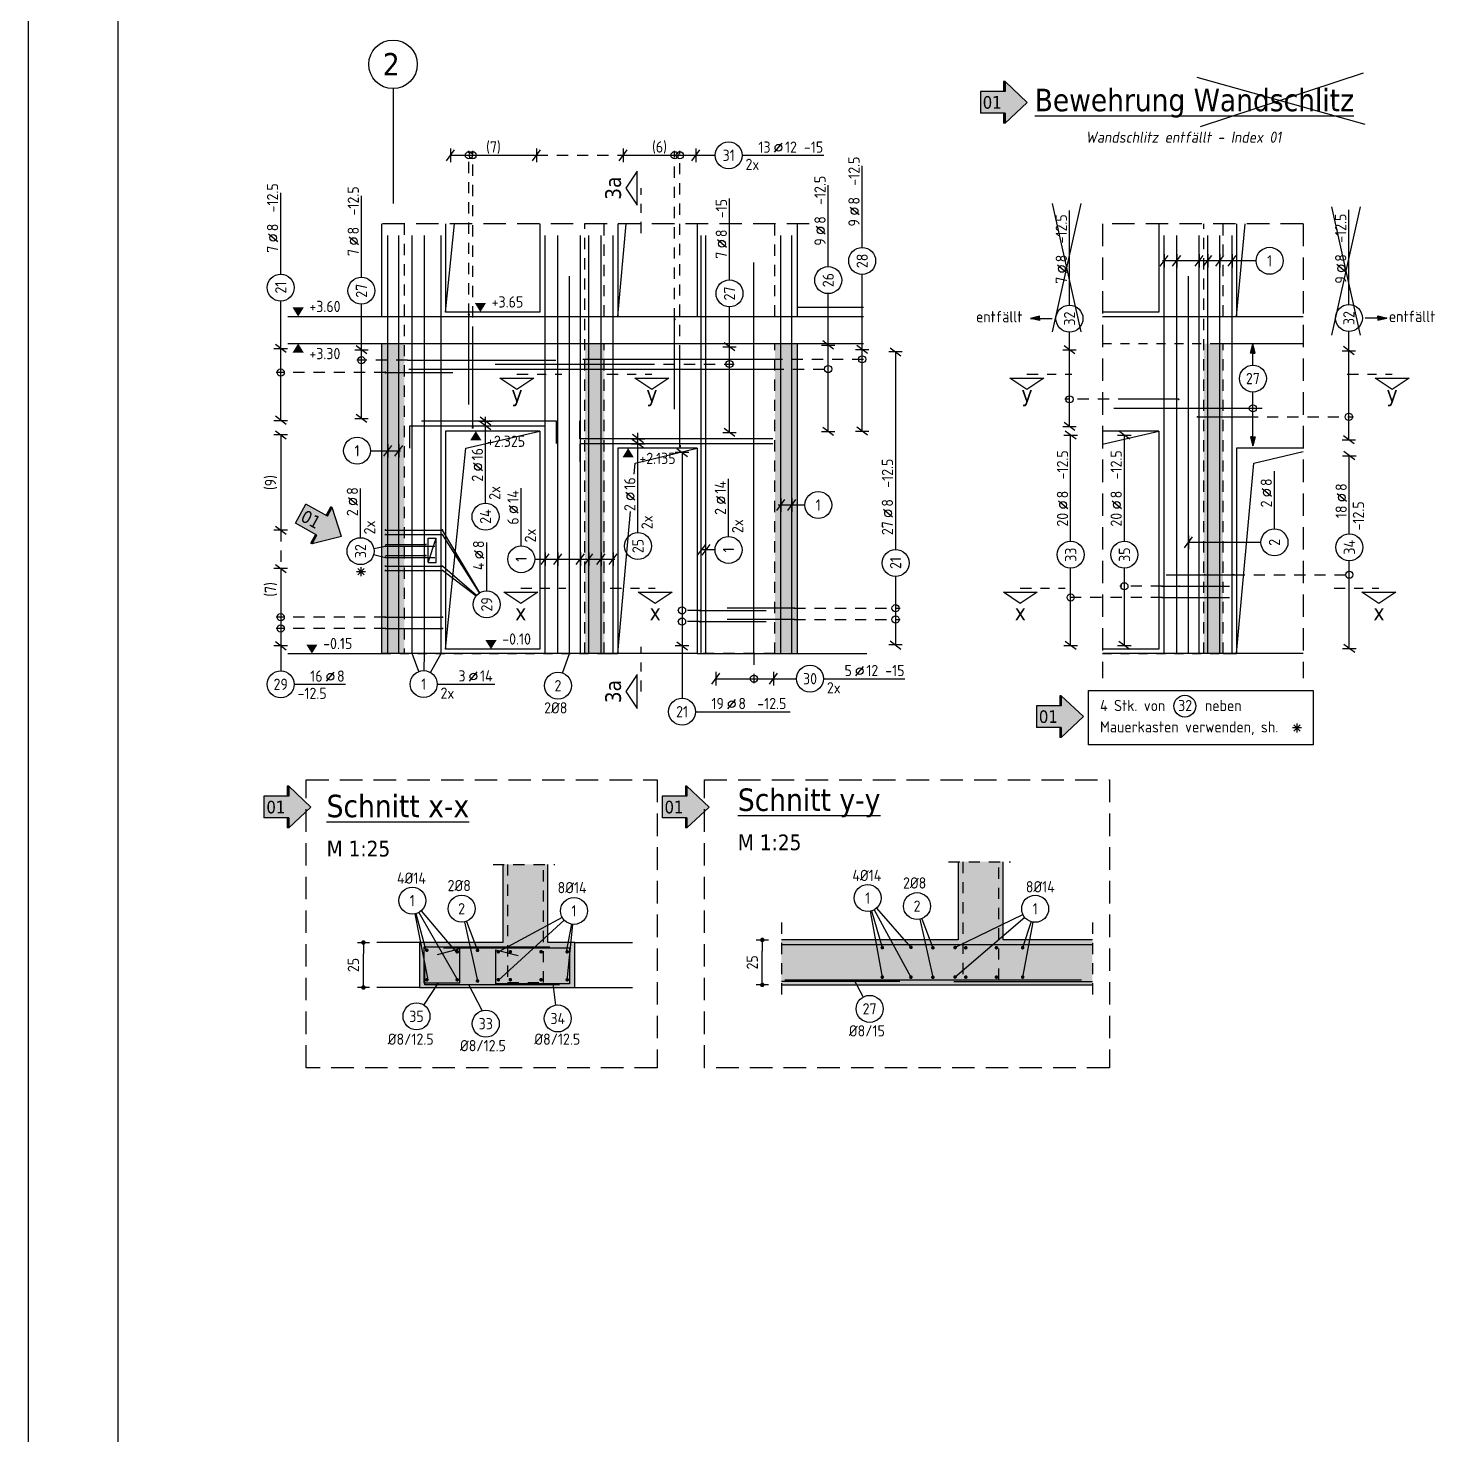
# Model space of a CAD drawing. Extents: x -7.1 to 83.9, y -5.7 to 50.5.
# Drawn here: x 6 to 21.65, y 24.33 to 39.98 of the extents above; entities that cross this region are included whole.
import ezdxf
from ezdxf.enums import TextEntityAlignment as Align

# ---------------------------------------------------------------- set-up
doc = ezdxf.new("R2010")
doc.units = 0
doc.header["$LTSCALE"] = 0.5
for name, pattern in [('AUSGEZOGEN', [1000.01, 1000, 0.01]), ('DASHDOTSMALL', [1.05, 0.5, -0.25, 0.05, -0.25]), ('DASHED', [0.75, 0.5, -0.25]), ('DOT', [0.175, 0.05, -0.125]), ('HIDDEN', [0.375, 0.25, -0.125]), ('STRICHLINIE', [0.75, 0.5, -0.25]), ('STRICHPUNKT2', [0.55, 0.25, -0.125, 0.05, -0.125]), ('VERDECKT', [0.375, 0.25, -0.125])]:
    doc.linetypes.add(name, pattern=pattern)
for name, color, linetype in [('ACHSEN', 7, 'Continuous'), ('AFU', 7, 'Continuous'), ('BETON', 7, 'Continuous'), ('DETAIL', 7, 'Continuous'), ('DRUEBER', 7, 'Continuous'), ('grau_hell', 7, 'Continuous'), ('grau_mittel', 7, 'Continuous'), ('HILFE', 7, 'Continuous'), ('index', 7, 'Continuous'), ('koten', 7, 'Continuous'), ('MASSE', 7, 'Continuous'), ('OBJEKT', 7, 'Continuous'), ('RAHMEN', 7, 'Continuous'), ('RND', 7, 'Continuous'), ('SCHNITTE', 7, 'Continuous'), ('SFP_Achsen', 7, 'Continuous'), ('TEXT', 7, 'Continuous'), ('VERDECKT', 7, 'Continuous')]:
    doc.layers.add(name, color=color, linetype=linetype)
doc.styles.add('helv', font='tahoma.ttf')
doc.styles.add('txt', font='isocp.shx')
doc.linetypes.add('AFU_50L', pattern='A,0.75,["/",Standard,S=0.2,R=0,X=-0.01,Y=-0.1],0.07,["/",Standard,S=0.2,R=0,X=-0.01,Y=-0.1],0.75', length=1.57)
doc.dimstyles.new('DOT_I', dxfattribs={"dimscale": 0.5, "dimtxt": 0.25, "dimasz": 0.25, "dimexe": 0.1, "dimexo": 0.3, "dimgap": 0.1, "dimtad": 1, "dimdec": 3, "dimzin": 3, "dimtxsty": 'txt', "dimblk": 'DOT', "dimblk1": 'DOT', "dimblk2": 'DOT', "dimsah": 1, "dimcen": 0.1, "dimse1": 1, "dimse2": 1, "dimazin": 0, "dimtfac": 1, "dimtdec": 4, "dimtix": 1, "dimtmove": 2, "dimatfit": 3, "dimfxl": 0, "dimtvp": 1, "dimtolj": 1, "dimtzin": 0, "dimarcsym": 0})

# ---------------------------------------------------------------- blocks, each defined once
blk = doc.blocks.new('okrd_o')
at = {"layer": 'koten', "color": 7, "linetype": 'Continuous'}
blk.add_solid([(-0.125, 0.202), (0.125, 0.202), (0, 0)], dxfattribs=at)
at = {"layer": 'koten', "style": 'txt'}
blk.add_attdef('OKRD', (0.25, 0.1), '', height=0.25, dxfattribs=at)
blk = doc.blocks.new('okrd_u')
at = {"layer": 'koten', "color": 7, "linetype": 'Continuous'}
blk.add_solid([(-0.125, -0.202), (0.125, -0.202), (0, 0)], dxfattribs=at)
at = {"layer": 'koten', "style": 'txt'}
blk.add_attdef('OKRD', (0.25, -0.35), '', height=0.25, dxfattribs=at)
blk = doc.blocks.new('DINA0')
at = {"layer": 'RAHMEN'}
blk.add_line((0, 84.1), (0, 0), dxfattribs=at)
at = {"layer": 'RAHMEN', "color": 5}
blk.add_line((2, 83.6), (2, 0.5), dxfattribs=at)
blk = doc.blocks.new('SCHN-2')
at = {"layer": 'SCHNITTE', "color": 6, "linetype": 'Continuous'}
blk.add_lwpolyline([(0.378, 0.088), (0, 0.34), (-0.378, 0.088)], close=True, dxfattribs=at)
at = {"layer": 'SCHNITTE', "color": 1, "linetype": 'DASHDOTSMALL', "style": 'helv'}
blk.add_attdef('SCHN-2', text='', height=0.35, dxfattribs=at).set_placement((0, 0.45), align=Align.CENTER)
blk = doc.blocks.new('RND_HIN')
at = {"layer": 'RND', "color": 7, "linetype": 'Continuous'}
blk.add_circle((0, 0), 0.3, dxfattribs=at)
at = {"layer": 'RND', "color": 7, "linetype": 'Continuous', "style": 'txt'}
blk.add_attdef('POSI', text='', height=0.25, dxfattribs=at).set_placement((0, 0), align=Align.MIDDLE)
blk = doc.blocks.new('DOT')
at = {"layer": 'MASSE', "color": 7, "linetype": 'Continuous'}
for p, q in [((0, 0), (-1, 0)), ((0, 0.54), (0, -0.54))]:
    blk.add_line(p, q, dxfattribs=at)
at = {"layer": 'MASSE', "color": 7, "linetype": 'Continuous', "const_width": 0.2}
blk.add_lwpolyline([(-0.1, 0, 1), (0.1, 0, 1)], format="xyb", close=True, dxfattribs=at)
blk = doc.blocks.new('*D31')
at = {"layer": 'Defpoints', "color": 0, "linetype": 'AUSGEZOGEN', "transparency": 16777216}
for p in [(9.732, 29.806), (9.732, 29.806), (9.732, 29.306)]:
    blk.add_point(p, dxfattribs=at)
at = {"layer": 'MASSE', "color": 0, "linetype": 'AUSGEZOGEN', "lineweight": -2, "transparency": 16777216}
blk.add_line((9.732, 29.431), (9.732, 29.681), dxfattribs=at)
at = {"layer": 'MASSE', "color": 0, "linetype": 'AUSGEZOGEN', "lineweight": -2, "transparency": 16777216, "xscale": 0.125, "yscale": 0.125, "zscale": 0.125}
for p, rotation in [((9.732, 29.806), 90), ((9.732, 29.306), 270)]:
    blk.add_blockref('DOT', p, dxfattribs=dict(at, rotation=rotation))
at = {"layer": 'MASSE', "color": 0, "linetype": 'AUSGEZOGEN', "transparency": 16777216, "insert": (9.62, 29.556), "char_height": 0.125, "attachment_point": 5, "rotation": 90, "style": 'txt'}
blk.add_mtext('\\A1;25', dxfattribs=at)
blk = doc.blocks.new('*D34')
at = {"layer": 'Defpoints', "color": 0, "linetype": 'AUSGEZOGEN', "transparency": 16777216}
for p in [(14.171, 29.835), (14.171, 29.835), (14.171, 29.335)]:
    blk.add_point(p, dxfattribs=at)
at = {"layer": 'MASSE', "color": 0, "linetype": 'AUSGEZOGEN', "lineweight": -2, "transparency": 16777216}
blk.add_line((14.171, 29.46), (14.171, 29.71), dxfattribs=at)
at = {"layer": 'MASSE', "color": 0, "linetype": 'AUSGEZOGEN', "lineweight": -2, "transparency": 16777216, "xscale": 0.125, "yscale": 0.125, "zscale": 0.125}
for p, rotation in [((14.171, 29.835), 90), ((14.171, 29.335), 270)]:
    blk.add_blockref('DOT', p, dxfattribs=dict(at, rotation=rotation))
at = {"layer": 'MASSE', "color": 0, "linetype": 'AUSGEZOGEN', "transparency": 16777216, "insert": (14.059, 29.585), "char_height": 0.125, "attachment_point": 5, "rotation": 90, "style": 'txt'}
blk.add_mtext('\\A1;25', dxfattribs=at)
blk = doc.blocks.new('RND_LEI')
at = {"layer": 'RND', "color": 7, "linetype": 'Continuous'}
blk.add_line((1.022, 0.066), (1.19, 0.27), dxfattribs=at)
for centre, radius in [((0, 0), 0.3), ((1.106, 0.168), 0.075)]:
    blk.add_circle(centre, radius, dxfattribs=at)
at = {"layer": 'RND', "color": 7, "linetype": 'Continuous', "style": 'txt'}
blk.add_attdef('POSL', text='', height=0.25, dxfattribs=at).set_placement((0, 0), align=Align.MIDDLE)
blk.add_attdef('ANZ', text='', height=0.25, dxfattribs=at).set_placement((0.931, 0.057), align=Align.RIGHT)
for tag, p in [('DUM', (1.253, 0.057)), ('ABSTD', (1.674, 0.057)), ('POSTXT', (0.374, -0.327))]:
    blk.add_attdef(tag, p, '', height=0.25, dxfattribs=at)
blk = doc.blocks.new('lei_gre')
at = {"layer": 'RND', "color": 7, "linetype": 'Continuous'}
for p, q in [((-0.09, -0.12), (0.09, 0.12)), ((0, 0.15), (0, -0.15))]:
    blk.add_line(p, q, dxfattribs=at)
blk = doc.blocks.new('Pfeillinie')
at = {"layer": 'TEXT', "linetype": 'Continuous'}
blk.add_hatch(color=7, dxfattribs=at).paths.add_polyline_path([(0, 0), (-0.8, 0.2), (-0.8, 0), (-0.8, -0.2)])
at = {"layer": 'TEXT', "color": 7, "linetype": 'Continuous'}
for p, q in [((-0.8, 0), (-0.8, 0.2)), ((-0.8, 0.2), (0, 0)), ((-0.8, 0), (-0.8, -0.2)), ((-0.8, -0.2), (0, 0))]:
    blk.add_line(p, q, dxfattribs=at)
blk = doc.blocks.new('hin_ind5')
at = {"layer": 'grau_hell', "linetype": 'AUSGEZOGEN'}
h = blk.add_hatch(color=9, dxfattribs=at)
h.dxf.hatch_style = 2
h.paths.add_polyline_path([(0, 0), (0.619, -0.577), (0.619, -0.3), (1.306, -0.3), (1.306, 0.3), (0.619, 0.3), (0.619, 0.577)])
h.paths.add_polyline_path([(0.34, -0.274), (1.311, -0.274), (1.311, 0.274), (0.34, 0.274)], flags=9)
at = {"layer": 'OBJEKT', "linetype": 'AUSGEZOGEN'}
for points in [[(0.619, 0.3), (0.66, 0.3), (0.66, 0.577), (0.619, 0.577)], [(0.619, -0.577), (0.66, -0.577), (0.66, -0.3), (0.619, -0.3)]]:
    blk.add_hatch(color=1, dxfattribs=at).paths.add_polyline_path(points)
at = {"layer": 'OBJEKT', "color": 1, "linetype": 'AUSGEZOGEN'}
for p, q in [((0, 0), (0.619, 0.577)), ((0.619, 0.577), (0.619, 0.3)), ((0.619, 0.577), (0.66, 0.577)), ((0.66, 0.577), (0.66, 0.3)), ((0, 0), (0.619, -0.577)), ((0.619, 0.3), (1.306, 0.3)), ((1.306, 0.3), (1.306, -0.3)), ((0.619, -0.3), (0.619, -0.577)), ((0.619, -0.3), (1.306, -0.3)), ((0.66, -0.3), (0.66, -0.577))]:
    blk.add_line(p, q, dxfattribs=at)
at = {"layer": 'OBJEKT', "color": 7, "linetype": 'AUSGEZOGEN'}
blk.add_line((0.619, -0.577), (0.66, -0.577), dxfattribs=at)
at = {"layer": 'index', "color": 1, "linetype": 'Continuous', "style": 'helv'}
blk.add_attdef('INDEX', text='', height=0.35, rotation=360, dxfattribs=at).set_placement((1.259, 0), align=Align.MIDDLE_RIGHT)

msp = doc.modelspace()

# ---------------------------------------------------------------- hatches: boundary and pattern name
at = {"layer": 'grau_mittel'}
h = msp.add_hatch(color=61, dxfattribs=at)
h.paths.add_polyline_path([(14.312, 33.02), (14.562, 33.02), (14.562, 36.47), (14.312, 36.47)])
h.paths.add_polyline_path([(12.197, 33.02), (12.412, 33.02), (12.412, 36.47), (12.197, 36.47)])
h.paths.add_polyline_path([(10.187, 36.47), (9.937, 36.47), (9.937, 33.02), (10.187, 33.02)])
for points in [[(19.299, 36.47), (19.174, 36.47), (19.084, 36.47), (19.084, 33.02), (19.299, 33.02)], [(16.852, 29.835), (16.852, 30.704), (16.352, 30.704), (16.352, 29.835), (14.383, 29.835), (14.383, 29.335), (15.922, 29.335), (16.222, 29.335), (17.845, 29.335), (17.845, 29.835)]]:
    msp.add_hatch(color=61, dxfattribs=at).paths.add_polyline_path(points)
h = msp.add_hatch(color=61, dxfattribs=at)
edge = h.paths.add_edge_path()
edge.add_line((12.085, 29.806), (11.785, 29.806))
edge.add_line((11.785, 29.806), (11.785, 30.675))
edge.add_line((11.785, 30.675), (11.285, 30.675))
edge.add_line((11.285, 30.675), (11.285, 29.806))
edge.add_line((11.285, 29.806), (10.355, 29.806))
edge.add_line((10.355, 29.806), (10.355, 29.306))
edge.add_line((10.355, 29.306), (10.855, 29.306))
edge.add_line((10.855, 29.306), (11.155, 29.306))
edge.add_line((11.155, 29.306), (12.085, 29.306))
edge.add_line((12.085, 29.306), (12.085, 29.806))

# ---------------------------------------------------------------- linework, layer by layer
at = {"layer": 'ACHSEN', "color": 140, "linetype": 'AUSGEZOGEN'}
msp.add_line((10.062, 39.306), (10.062, 38.029), dxfattribs=at)
at = {"layer": 'AFU', "color": 8, "linetype": 'AFU_50L'}
for p, q in [((9.937, 36.77), (12.562, 36.77)), ((13.447, 36.77), (14.562, 36.77)), ((17.956, 36.77), (19.449, 36.77)), ((9.937, 36.47), (14.562, 36.47)), ((19.174, 36.47), (20.188, 36.47)), ((12.562, 33.02), (9.937, 33.02)), ((13.447, 33.02), (14.562, 33.02)), ((19.449, 33.02), (17.956, 33.02))]:
    msp.add_line(p, q, dxfattribs=at)
at = {"layer": 'BETON', "color": 6, "linetype": 'AUSGEZOGEN'}
for p, q in [((9.937, 36.77), (9.937, 37.803)), ((10.647, 37.803), (10.647, 36.82)), ((11.697, 37.803), (11.697, 36.82)), ((12.562, 37.803), (12.562, 36.77)), ((13.447, 37.803), (13.447, 36.77)), ((14.562, 36.77), (14.562, 37.803)), ((18.584, 37.803), (18.584, 36.82)), ((19.449, 37.803), (19.449, 36.77)), ((11.697, 36.82), (10.647, 36.82)), ((18.584, 36.82), (17.956, 36.82)), ((8.89, 36.77), (9.937, 36.77)), ((12.562, 36.77), (13.447, 36.77)), ((14.562, 36.77), (15.298, 36.77)), ((19.449, 36.77), (20.188, 36.77)), ((8.89, 36.47), (9.937, 36.47)), ((9.937, 33.02), (9.937, 36.47)), ((14.562, 33.02), (14.562, 36.47)), ((14.562, 36.47), (15.298, 36.47)), ((10.647, 35.495), (10.647, 33.07)), ((11.697, 35.495), (10.647, 35.495)), ((11.697, 35.495), (11.697, 33.07)), ((18.584, 35.495), (17.956, 35.495)), ((18.584, 35.495), (18.584, 33.07)), ((12.562, 35.305), (12.562, 33.02)), ((13.447, 35.305), (12.562, 35.305)), ((13.447, 35.305), (13.447, 33.02)), ((19.449, 35.305), (19.449, 33.02)), ((20.188, 35.305), (19.449, 35.305)), ((10.452, 34.035), (10.452, 34.305)), ((10.452, 34.305), (10.542, 34.305)), ((10.542, 34.035), (10.542, 34.305)), ((10.452, 34.035), (10.542, 34.035)), ((11.697, 33.07), (10.647, 33.07)), ((18.584, 33.07), (17.956, 33.07)), ((8.89, 33.02), (9.937, 33.02)), ((13.447, 33.02), (12.562, 33.02)), ((14.562, 33.02), (15.333, 33.02)), ((20.188, 33.02), (19.449, 33.02))]:
    msp.add_line(p, q, dxfattribs=at)
at = {"layer": 'BETON', "color": 6, "linetype": 'AUSGEZOGEN', "lineweight": -2}
for p, q in [((16.352, 30.704), (16.352, 29.835)), ((16.852, 29.835), (16.852, 30.704)), ((11.285, 30.675), (11.285, 29.806)), ((11.785, 29.806), (11.785, 30.675)), ((10.355, 29.806), (10.355, 29.306)), ((11.285, 29.806), (10.355, 29.806)), ((12.085, 29.806), (11.785, 29.806)), ((12.085, 29.306), (12.085, 29.806)), ((16.352, 29.835), (14.383, 29.835)), ((17.845, 29.835), (16.852, 29.835)), ((10.355, 29.306), (12.085, 29.306)), ((14.383, 29.335), (17.845, 29.335))]:
    msp.add_line(p, q, dxfattribs=at)
at = {"layer": 'DETAIL', "color": 102, "linetype": 'STRICHLINIE'}
for points in [[(9.096, 28.413), (9.096, 31.616), (13, 31.616), (13, 28.413)], [(13.527, 28.413), (13.527, 31.616), (18.033, 31.616), (18.033, 28.413)]]:
    msp.add_lwpolyline(points, close=True, dxfattribs=at)
at = {"layer": 'DRUEBER', "color": 7, "linetype": 'DOT'}
for p, q in [((9.937, 36.77), (12.562, 36.77)), ((13.447, 36.77), (14.562, 36.77)), ((17.956, 36.77), (19.449, 36.77)), ((9.937, 36.47), (14.562, 36.47)), ((17.956, 36.47), (20.188, 36.47)), ((9.937, 33.02), (12.562, 33.02)), ((13.447, 33.02), (14.562, 33.02)), ((17.956, 33.02), (19.449, 33.02))]:
    msp.add_line(p, q, dxfattribs=at)
at = {"layer": 'HILFE', "color": 102, "linetype": 'AUSGEZOGEN'}
for p, q in [((20.857, 39.479), (19.045, 38.882)), ((19.006, 39.433), (20.877, 38.912)), ((17.399, 36.6), (17.719, 38.027)), ((17.719, 36.6), (17.399, 38.027)), ((20.508, 36.562), (20.828, 37.99)), ((20.828, 36.562), (20.508, 37.99)), ((10.647, 36.82), (10.746, 37.803)), ((12.562, 36.77), (12.656, 37.803)), ((19.449, 36.77), (19.543, 37.803)), ((10.872, 35.306), (11.697, 35.495)), ((17.956, 35.351), (18.584, 35.495)), ((10.647, 33.07), (10.872, 35.306)), ((12.755, 35.138), (13.447, 35.305)), ((19.642, 35.138), (20.188, 35.269)), ((12.744, 35.016), (12.755, 35.138)), ((19.449, 33.02), (19.642, 35.138)), ((12.562, 33.02), (12.706, 34.6)), ((9.705, 33.981), (9.705, 33.881)), ((9.755, 33.931), (9.655, 33.931)), ((9.67, 33.967), (9.74, 33.896)), ((9.74, 33.967), (9.67, 33.896)), ((20.17, 32.193), (20.07, 32.193)), ((20.085, 32.228), (20.156, 32.158)), ((20.156, 32.228), (20.085, 32.158)), ((20.12, 32.243), (20.12, 32.143))]:
    msp.add_line(p, q, dxfattribs=at)
at = {"layer": 'HILFE', "color": 102, "linetype": 'DASHED'}
for p, q in [((14.693, 37.803), (9.837, 37.803)), ((20.188, 37.803), (17.956, 37.803)), ((17.956, 37.803), (17.956, 32.747)), ((20.188, 37.803), (20.188, 32.747))]:
    msp.add_line(p, q, dxfattribs=at)
at = {"layer": 'HILFE', "color": 102, "linetype": 'HIDDEN'}
for p, q in [((16.243, 30.704), (16.931, 30.704)), ((11.175, 30.675), (11.864, 30.675)), ((14.383, 30.028), (14.383, 29.137)), ((17.845, 30.028), (17.845, 29.137))]:
    msp.add_line(p, q, dxfattribs=at)
at = {"layer": 'OBJEKT', "color": 7, "linetype": 'AUSGEZOGEN'}
for p, q in [((15.298, 36.87), (14.562, 36.87)), ((10.452, 34.035), (10.542, 34.305)), ((10.355, 29.806), (9.88, 29.806)), ((12.085, 29.806), (12.725, 29.806)), ((10.355, 29.306), (9.88, 29.306)), ((12.085, 29.306), (12.725, 29.306))]:
    msp.add_line(p, q, dxfattribs=at)
at = {"layer": 'RND', "color": 7, "linetype": 'AUSGEZOGEN'}
for p, q in [((10.7, 38.564), (11.659, 38.564)), ((12.623, 38.564), (13.432, 38.564)), ((13.432, 38.564), (13.647, 38.564)), ((13.947, 38.564), (14.854, 38.564)), ((15.282, 37.539), (15.282, 38.445)), ((14.904, 37.325), (14.904, 38.231)), ((8.812, 37.242), (8.812, 38.148)), ((9.71, 37.207), (9.71, 38.113)), ((13.806, 37.177), (13.806, 38.084)), ((17.589, 36.897), (17.589, 37.95)), ((20.698, 36.903), (20.698, 37.956)), ((15.282, 36.403), (15.282, 37.239)), ((14.904, 36.453), (14.904, 37.025)), ((8.812, 36.414), (8.812, 36.942)), ((9.71, 36.4), (9.71, 36.907)), ((13.806, 36.434), (13.806, 36.877)), ((17.589, 36.399), (17.589, 36.597)), ((20.698, 36.39), (20.698, 36.603)), ((8.812, 35.615), (8.812, 36.414)), ((9.71, 35.636), (9.71, 36.4)), ((13.806, 35.481), (13.806, 36.434)), ((14.904, 35.492), (14.904, 36.453)), ((15.282, 35.494), (15.282, 36.403)), ((15.654, 36.377), (15.654, 34.178)), ((17.589, 35.547), (17.589, 36.399)), ((20.698, 35.398), (20.698, 36.39)), ((8.812, 35.453), (8.812, 34.393)), ((17.602, 34.271), (17.602, 35.451)), ((18.2, 34.271), (18.2, 35.451)), ((11.091, 34.694), (11.091, 35.334)), ((13.278, 35.258), (13.278, 33.107)), ((20.703, 34.353), (20.703, 35.222)), ((12.787, 34.367), (12.787, 35.007)), ((13.795, 34.324), (13.795, 34.964)), ((19.87, 34.408), (19.87, 35.048)), ((9.7, 34.31), (9.7, 34.857)), ((11.488, 34.22), (11.488, 34.86)), ((11.104, 33.718), (11.104, 34.258)), ((17.602, 33.109), (17.602, 33.971)), ((18.2, 33.109), (18.2, 33.971)), ((20.703, 33.077), (20.703, 34.053)), ((8.812, 33.966), (8.812, 33.108)), ((15.654, 33.878), (15.654, 33.116)), ((8.812, 33.108), (8.812, 32.829)), ((13.278, 33.107), (13.278, 32.524)), ((13.655, 32.741), (14.296, 32.741)), ((14.296, 32.741), (14.552, 32.741)), ((14.852, 32.741), (15.758, 32.741)), ((8.962, 32.679), (9.533, 32.679)), ((10.553, 32.681), (11.193, 32.681)), ((13.428, 32.374), (14.48, 32.374))]:
    msp.add_line(p, q, dxfattribs=at)
at = {"layer": 'RND', "color": 102, "linetype": 'VERDECKT'}
for p, q in [((10.906, 36.791), (10.906, 38.614)), ((10.948, 36.535), (10.948, 38.614)), ((13.195, 36.739), (13.195, 38.614)), ((13.254, 36.328), (13.254, 38.614)), ((10.222, 36.284), (9.66, 36.284)), ((12.847, 36.242), (13.856, 36.242)), ((14.272, 36.294), (15.332, 36.294)), ((14.287, 36.186), (14.954, 36.186)), ((9.977, 36.147), (8.762, 36.147)), ((18.254, 35.849), (17.539, 35.849)), ((19.563, 35.654), (20.748, 35.654)), ((19.414, 33.898), (20.753, 33.898)), ((18.62, 33.769), (18.15, 33.769)), ((13.465, 33.501), (13.228, 33.501)), ((14.528, 33.525), (15.704, 33.525)), ((18.62, 33.644), (17.552, 33.644)), ((9.977, 33.425), (8.762, 33.425)), ((13.465, 33.376), (13.228, 33.376)), ((14.528, 33.4), (15.704, 33.4)), ((9.977, 33.3), (8.762, 33.3)), ((14.078, 33.02), (14.078, 32.691))]:
    msp.add_line(p, q, dxfattribs=at)
at = {"layer": 'RND', "color": 7, "linetype": 'VERDECKT'}
for p, q in [((11.659, 38.564), (12.623, 38.564)), ((8.812, 34.393), (8.812, 33.966))]:
    msp.add_line(p, q, dxfattribs=at)
at = {"layer": 'RND', "color": 102, "linetype": 'AUSGEZOGEN'}
for p, q in [((19.666, 37.39), (18.625, 37.39)), ((11.091, 34.694), (11.091, 35.656)), ((12.787, 34.367), (12.787, 35.477)), ((9.812, 35.277), (10.143, 35.277)), ((14.643, 34.673), (14.346, 34.673)), ((11.027, 33.697), (10.611, 34.395)), ((11.023, 33.695), (10.611, 34.345)), ((9.847, 34.19), (9.977, 34.216)), ((13.645, 34.174), (13.485, 34.174)), ((19.72, 34.258), (18.913, 34.258)), ((9.846, 34.124), (9.977, 34.091)), ((10.99, 33.666), (10.611, 33.994)), ((11.638, 34.07), (12.529, 34.07)), ((10.985, 33.659), (10.611, 33.944)), ((10.35, 32.821), (10.275, 33.02)), ((10.407, 32.831), (10.411, 33.02)), ((10.477, 32.811), (10.596, 33.02)), ((11.948, 32.804), (12.026, 33.02)), ((10.305, 30.124), (10.448, 29.392)), ((10.316, 30.127), (10.428, 29.72)), ((10.35, 30.141), (10.781, 29.383)), ((10.374, 30.158), (10.768, 29.696)), ((11.965, 30.056), (11.233, 29.382)), ((11.944, 30.086), (11.242, 29.707)), ((15.371, 30.153), (15.506, 29.421)), ((15.386, 30.157), (15.506, 29.749)), ((15.416, 30.169), (15.825, 29.421)), ((15.443, 30.188), (15.825, 29.752)), ((15.925, 30.064), (16.069, 29.419)), ((15.946, 30.071), (16.069, 29.748)), ((17.072, 30.116), (16.316, 29.75)), ((17.093, 30.084), (16.316, 29.422)), ((10.858, 30.035), (11.002, 29.378)), ((10.879, 30.041), (11.002, 29.719)), ((12.048, 30.01), (11.99, 29.704)), ((12.06, 30.008), (11.994, 29.384)), ((17.161, 30.039), (17.068, 29.748)), ((17.18, 30.034), (17.068, 29.421)), ((10.405, 29.11), (10.568, 29.356)), ((11.054, 29.048), (10.906, 29.337)), ((11.875, 29.11), (11.844, 29.346)), ((15.294, 29.2), (15.193, 29.391))]:
    msp.add_line(p, q, dxfattribs=at)
at = {"layer": 'RND', "color": 1, "linetype": 'AUSGEZOGEN'}
for points in [[(10.003, 33.02), (10.003, 37.67)], [(10.125, 33.02), (10.125, 37.67)], [(10.275, 33.02), (10.275, 37.67)], [(10.411, 33.022), (10.411, 37.672)], [(10.596, 33.02), (10.596, 37.67)], [(11.754, 33.02), (11.754, 37.67)], [(11.895, 33.02), (11.895, 37.67)], [(12.146, 33.02), (12.146, 37.67)], [(12.24, 33.02), (12.24, 37.67)], [(12.376, 33.02), (12.376, 37.67)], [(12.512, 33.02), (12.512, 37.67)], [(13.492, 33.02), (13.492, 37.67)], [(13.543, 33.02), (13.543, 37.67)], [(14.378, 33.02), (14.378, 37.67)], [(14.5, 33.02), (14.5, 37.67)], [(18.642, 33.02), (18.642, 37.67)], [(18.782, 33.02), (18.782, 37.67)], [(19.033, 33.02), (19.033, 37.67)], [(19.127, 33.02), (19.127, 37.67)], [(19.263, 33.02), (19.263, 37.67)], [(19.399, 33.02), (19.399, 37.67)], [(14.078, 33.02), (14.078, 37.37)], [(12.026, 33.02), (12.026, 37.22)], [(18.913, 33.02), (18.913, 37.22)], [(10.906, 35.791), (10.906, 36.791)], [(13.195, 35.739), (13.195, 36.739)], [(10.948, 35.535), (10.948, 36.535)], [(13.254, 35.328), (13.254, 36.328)], [(10.222, 36.284), (11.872, 36.284)], [(10.237, 36.186), (14.287, 36.186)], [(11.197, 36.242), (12.847, 36.242)], [(12.172, 36.294), (14.272, 36.294)], [(9.977, 36.147), (10.727, 36.147)], [(18.804, 35.849), (18.254, 35.849)], [(18.084, 35.749), (19.734, 35.749)], [(10.25, 35.305), (10.25, 35.555), (11.75, 35.555)], [(11.88, 35.357), (11.88, 35.607), (10.38, 35.607)], [(14.289, 35.411), (12.139, 35.411), (12.139, 35.611)], [(19.013, 35.654), (19.563, 35.654)], [(14.289, 35.355), (12.139, 35.355), (12.139, 35.155)], [(9.977, 34.395), (10.611, 34.395)], [(9.977, 34.345), (10.611, 34.345)], [(9.977, 34.235), (10.427, 34.235)], [(9.977, 34.216), (10.527, 34.216)], [(9.977, 34.11), (10.427, 34.11)], [(9.977, 34.091), (10.527, 34.091)], [(9.977, 33.994), (10.611, 33.994)], [(9.977, 33.944), (10.611, 33.944)], [(18.664, 33.898), (19.414, 33.898)], [(18.62, 33.769), (19.37, 33.769)], [(13.465, 33.501), (14.215, 33.501)], [(14.528, 33.525), (13.778, 33.525)], [(18.62, 33.644), (19.37, 33.644)], [(9.977, 33.425), (10.611, 33.425)], [(13.465, 33.376), (14.215, 33.376)], [(14.528, 33.4), (13.778, 33.4)], [(9.977, 33.3), (10.611, 33.3)], [(11.805, 29.756), (10.405, 29.756), (10.405, 29.356), (10.805, 29.356), (10.805, 29.736), (10.553, 29.67)], [(10.625, 29.746), (12.025, 29.746), (12.025, 29.346), (11.205, 29.346), (11.205, 29.726), (11.456, 29.66)], [(14.383, 29.785), (17.845, 29.785)], [(11.914, 29.337), (10.414, 29.337), (10.414, 29.537)], [(15.702, 29.372), (14.383, 29.372)], [(14.422, 29.391), (17.722, 29.391)], [(16.302, 29.372), (17.845, 29.372)]]:
    msp.add_lwpolyline(points, dxfattribs=at)
at = {"layer": 'RND', "color": 7, "linetype": 'AUSGEZOGEN'}
for points, const_width in [([(10.9, 36.791, 1), (10.912, 36.791, 1)], 0.0125), ([(13.189, 36.739, 1), (13.202, 36.739, 1)], 0.0125), ([(9.971, 36.147, 1), (9.984, 36.147, 1)], 0.0125), ([(18.799, 35.849, 1), (18.809, 35.849, 1)], 0.01), ([(10.942, 35.535, 1), (10.954, 35.535, 1)], 0.0125), ([(19.008, 35.654, 1), (19.018, 35.654, 1)], 0.01), ([(13.248, 35.328, 1), (13.261, 35.328, 1)], 0.0125), ([(9.972, 34.395, -1), (9.982, 34.395, -1)], 0.01), ([(9.972, 34.345, -1), (9.982, 34.345, -1)], 0.01), ([(10.606, 34.395, -1), (10.616, 34.395, -1)], 0.01), ([(10.606, 34.345, -1), (10.616, 34.345, -1)], 0.01), ([(9.972, 34.216, 1), (9.982, 34.216, 1)], 0.01), ([(10.422, 34.235, 1), (10.432, 34.235, 1)], 0.01), ([(9.972, 34.091, 1), (9.982, 34.091, 1)], 0.01), ([(9.972, 33.994, 1), (9.982, 33.994, 1)], 0.01), ([(10.422, 34.11, 1), (10.432, 34.11, 1)], 0.01), ([(10.606, 33.994, 1), (10.616, 33.994, 1)], 0.01), ([(9.972, 33.944, 1), (9.982, 33.944, 1)], 0.01), ([(10.606, 33.944, 1), (10.616, 33.944, 1)], 0.01), ([(19.086, 33.898, 1), (19.096, 33.898, 1)], 0.01), ([(19.409, 33.898, 1), (19.419, 33.898, 1)], 0.01), ([(18.615, 33.769, 1), (18.625, 33.769, 1)], 0.01), ([(18.805, 33.769, 1), (18.815, 33.769, 1)], 0.01), ([(13.474, 33.501, 1), (13.484, 33.501, 1)], 0.01), ([(14.523, 33.525, 1), (14.533, 33.525, 1)], 0.01), ([(18.615, 33.644, 1), (18.625, 33.644, 1)], 0.01), ([(9.972, 33.425, 1), (9.982, 33.425, 1)], 0.01), ([(10.606, 33.425, 1), (10.616, 33.425, 1)], 0.01), ([(13.474, 33.376, 1), (13.484, 33.376, 1)], 0.01), ([(14.523, 33.4, 1), (14.533, 33.4, 1)], 0.01), ([(9.972, 33.3, 1), (9.982, 33.3, 1)], 0.01), ([(10.606, 33.3, 1), (10.616, 33.3, 1)], 0.01), ([(15.496, 29.749, 1), (15.516, 29.749, 1)], 0.02), ([(15.815, 29.752, 1), (15.835, 29.752, 1)], 0.02), ([(16.059, 29.748, 1), (16.079, 29.748, 1)], 0.02), ([(16.326, 29.75, -1), (16.306, 29.75, -1)], 0.02), ([(16.425, 29.748, 1), (16.445, 29.748, 1)], 0.02), ([(16.766, 29.748, 1), (16.786, 29.748, 1)], 0.02), ([(17.058, 29.748, 1), (17.078, 29.748, 1)], 0.02), ([(10.428, 29.72, 1), (10.448, 29.72, 1)], 0.02), ([(10.766, 29.703, 1), (10.786, 29.703, 1)], 0.02), ([(10.992, 29.719, 1), (11.012, 29.719, 1)], 0.02), ([(11.223, 29.703, 1), (11.243, 29.703, 1)], 0.02), ([(11.357, 29.703, 1), (11.377, 29.703, 1)], 0.02), ([(11.699, 29.703, 1), (11.719, 29.703, 1)], 0.02), ([(11.99, 29.703, 1), (12.01, 29.703, 1)], 0.02), ([(15.496, 29.421, 1), (15.516, 29.421, 1)], 0.02), ([(15.815, 29.421, 1), (15.835, 29.421, 1)], 0.02), ([(16.059, 29.419, 1), (16.079, 29.419, 1)], 0.02), ([(16.326, 29.422, -1), (16.306, 29.422, -1)], 0.02), ([(16.425, 29.421, 1), (16.445, 29.421, 1)], 0.02), ([(16.766, 29.421, 1), (16.786, 29.421, 1)], 0.02), ([(17.058, 29.421, 1), (17.078, 29.421, 1)], 0.02), ([(10.428, 29.392, 1), (10.448, 29.392, 1)], 0.02), ([(10.766, 29.392, 1), (10.786, 29.392, 1)], 0.02), ([(10.992, 29.378, 1), (11.012, 29.378, 1)], 0.02), ([(11.223, 29.392, 1), (11.243, 29.392, 1)], 0.02), ([(11.357, 29.392, 1), (11.377, 29.392, 1)], 0.02), ([(11.699, 29.392, 1), (11.719, 29.392, 1)], 0.02), ([(11.99, 29.392, 1), (12.01, 29.392, 1)], 0.02)]:
    msp.add_lwpolyline(points, format="xyb", close=True, dxfattribs=dict(at, const_width=const_width))
at = {"layer": 'RND', "color": 102, "linetype": 'AUSGEZOGEN'}
for points in [[(17.155, 36.75), (17.395, 36.75)], [(21.12, 36.753), (20.88, 36.753)], [(19.63, 36.23), (19.63, 36.464)], [(19.63, 35.332), (19.63, 35.93)]]:
    msp.add_lwpolyline(points, dxfattribs=at)
at = {"layer": 'RND', "color": 1, "linetype": 'AUSGEZOGEN'}
msp.add_lwpolyline([(17.802, 32.608), (20.3, 32.608), (20.3, 32.007), (17.802, 32.007)], close=True, dxfattribs=at)
at = {"layer": 'RND', "color": 7, "linetype": 'HIDDEN'}
for points in [[(16.402, 30.704), (16.402, 29.391), (16.802, 29.391), (16.802, 30.704)], [(11.335, 30.675), (11.335, 29.361), (11.735, 29.361), (11.735, 30.675)]]:
    msp.add_lwpolyline(points, dxfattribs=at)
at = {"layer": 'RND', "color": 7, "linetype": 'AUSGEZOGEN'}
for centre in [(10.906, 38.564), (10.948, 38.564), (13.195, 38.564), (13.254, 38.564), (9.71, 36.284), (15.282, 36.294), (8.812, 36.147), (13.806, 36.242), (14.904, 36.186), (17.589, 35.849), (19.63, 35.749), (20.698, 35.654), (20.703, 33.898), (17.602, 33.644), (18.2, 33.769), (13.278, 33.501), (15.654, 33.525), (8.812, 33.425), (13.278, 33.376), (15.654, 33.4), (8.812, 33.3), (14.078, 32.741)]:
    msp.add_circle(centre, 0.04, dxfattribs=at)
at = {"layer": 'SCHNITTE', "color": 6, "linetype": 'STRICHPUNKT2'}
for p, q in [((12.823, 37.698), (12.823, 38.198)), ((11.441, 36.129), (11.941, 36.129)), ((12.442, 36.129), (12.942, 36.129)), ((17.116, 36.129), (17.616, 36.129)), ((20.679, 36.129), (21.179, 36.129)), ((11.483, 33.747), (11.983, 33.747)), ((12.479, 33.747), (12.979, 33.747)), ((17.042, 33.747), (17.542, 33.747)), ((20.533, 33.747), (21.033, 33.747)), ((12.823, 32.597), (12.823, 33.097))]:
    msp.add_line(p, q, dxfattribs=at)
at = {"layer": 'SFP_Achsen', "color": 7, "linetype": 'AUSGEZOGEN'}
msp.add_circle((10.062, 39.576), 0.27, dxfattribs=at)
at = {"layer": 'TEXT', "color": 7, "linetype": 'AUSGEZOGEN'}
msp.add_circle((18.873, 32.436), 0.122, dxfattribs=at)
at = {"layer": 'VERDECKT', "color": 7, "linetype": 'VERDECKT', "lineweight": -2}
msp.add_line((10.187, 37.803), (10.187, 33.02), dxfattribs=at)
at = {"layer": 'VERDECKT', "color": 7, "linetype": 'VERDECKT'}
for p, q in [((12.197, 33.02), (12.197, 37.803)), ((12.412, 36.77), (12.412, 37.803)), ((14.312, 36.77), (14.312, 37.803)), ((19.084, 33.02), (19.084, 37.803)), ((19.299, 36.77), (19.299, 37.803)), ((12.412, 36.77), (12.562, 36.77)), ((13.447, 36.77), (14.312, 36.77)), ((19.299, 36.77), (19.449, 36.77)), ((12.412, 33.02), (12.412, 36.47)), ((12.412, 36.47), (14.312, 36.47)), ((14.312, 33.02), (14.312, 36.47)), ((19.299, 33.02), (19.299, 36.47)), ((19.299, 36.47), (20.188, 36.47))]:
    msp.add_line(p, q, dxfattribs=at)
at = {"layer": 'VERDECKT', "color": 7, "linetype": 'HIDDEN'}
for p, q in [((12.412, 33.02), (12.562, 33.02)), ((14.312, 33.02), (13.447, 33.02)), ((19.299, 33.02), (19.449, 33.02))]:
    msp.add_line(p, q, dxfattribs=at)

# ---------------------------------------------------------------- block references
at = {"layer": 'index', "color": 7, "linetype": 'AUSGEZOGEN'}
ref = msp.add_blockref('hin_ind5', (17.12, 39.153), dxfattribs=dict(at, xscale=-0.4, yscale=0.4, zscale=0.4))
ref.add_attrib('INDEX', '01', dxfattribs={"color": 1, "linetype": 'Continuous', "height": 0.14, "rotation": 360, "style": 'helv'}).set_placement((16.834, 39.153), align=Align.MIDDLE_RIGHT)
ref = msp.add_blockref('hin_ind5', (9.49, 34.324), dxfattribs=dict(at, xscale=0.4, yscale=0.4, zscale=0.4, rotation=150.9684920740498))
ref.add_attrib('INDEX', '01', dxfattribs={"color": 1, "linetype": 'Continuous', "height": 0.14, "rotation": 330.9685, "style": 'helv'}).set_placement((9.24, 34.463), align=Align.MIDDLE_RIGHT)
ref = msp.add_blockref('hin_ind5', (17.745, 32.319), dxfattribs=dict(at, xscale=-0.4, yscale=0.4, zscale=0.4))
ref.add_attrib('INDEX', '01', dxfattribs={"color": 1, "linetype": 'Continuous', "height": 0.14, "rotation": 360, "style": 'helv'}).set_placement((17.459, 32.319), align=Align.MIDDLE_RIGHT)
ref = msp.add_blockref('hin_ind5', (9.148, 31.313), dxfattribs=dict(at, xscale=-0.4, yscale=0.4, zscale=0.4))
ref.add_attrib('INDEX', '01', dxfattribs={"color": 1, "linetype": 'Continuous', "height": 0.14, "rotation": 360, "style": 'helv'}).set_placement((8.863, 31.313), align=Align.MIDDLE_RIGHT)
ref = msp.add_blockref('hin_ind5', (13.579, 31.313), dxfattribs=dict(at, xscale=-0.4, yscale=0.4, zscale=0.4))
ref.add_attrib('INDEX', '01', dxfattribs={"color": 1, "linetype": 'Continuous', "height": 0.14, "rotation": 360, "style": 'helv'}).set_placement((13.293, 31.313), align=Align.MIDDLE_RIGHT)
at = {"layer": 'koten', "color": 7, "linetype": 'AUSGEZOGEN', "xscale": 0.5, "yscale": 0.5, "zscale": 0.5}
for p, values in [((9.006, 36.77), {'OKRD': '+3.60'}), ((11.034, 36.82), {'OKRD': '+3.65'}), ((9.159, 33.02), {'OKRD': '-0.15'})]:
    msp.add_blockref('okrd_o', p, dxfattribs=at).add_auto_attribs(values)
at = {"layer": 'koten', "color": 102, "linetype": 'AUSGEZOGEN', "xscale": 0.5, "yscale": 0.5, "zscale": 0.5}
for p, values in [((9.006, 36.47), {'OKRD': '+3.30'}), ((10.983, 35.495), {'OKRD': '+2.325'}), ((12.678, 35.305), {'OKRD': '+2.135'})]:
    msp.add_blockref('okrd_u', p, dxfattribs=at).add_auto_attribs(values)
at = {"layer": 'koten', "color": 6, "linetype": 'AUSGEZOGEN', "xscale": 0.5, "yscale": 0.5, "zscale": 0.5}
msp.add_blockref('okrd_o', (11.152, 33.07), dxfattribs=at).add_auto_attribs({'OKRD': '-0.10'})
at = {"layer": 'RAHMEN', "color": 7, "linetype": 'AUSGEZOGEN', "xscale": 0.5, "yscale": 0.5, "zscale": 0.5}
msp.add_blockref('DINA0', (6.001, 1.407), dxfattribs=at)
at = {"layer": 'RND', "color": 7, "linetype": 'AUSGEZOGEN', "xscale": 0.5, "yscale": 0.5, "zscale": 0.5}
for name, p, values in [('RND_LEI', (13.797, 38.564), {'POSL': '31', 'DUM': '12', 'ANZ': '13', 'ABSTD': '-15', 'POSTXT': '2x'}), ('RND_HIN', (19.816, 37.39), {'POSI': '1'}), ('RND_HIN', (19.63, 36.08), {'POSI': '27'}), ('RND_HIN', (9.662, 35.277), {'POSI': '1'}), ('RND_HIN', (14.793, 34.673), {'POSI': '1'}), ('RND_LEI', (14.702, 32.741), {'POSL': '30', 'DUM': '12', 'ANZ': '5', 'ABSTD': '-15', 'POSTXT': '2x'}), ('RND_LEI', (8.812, 32.679), {'POSL': '29', 'DUM': '8', 'ANZ': '16', 'POSTXT': '-12.5'}), ('RND_LEI', (10.403, 32.681), {'POSL': '1', 'DUM': '14', 'ANZ': '3', 'POSTXT': '2x'}), ('RND_HIN', (11.897, 32.663), {'POSI': '2'}), ('RND_LEI', (13.278, 32.374), {'POSL': '21', 'DUM': '8', 'ANZ': '19', 'ABSTD': '-12.5'}), ('RND_HIN', (10.276, 30.272), {'POSI': '1'}), ('RND_HIN', (15.344, 30.301), {'POSI': '1'}), ('RND_HIN', (10.825, 30.182), {'POSI': '2'}), ('RND_HIN', (12.076, 30.158), {'POSI': '1'}), ('RND_HIN', (15.893, 30.211), {'POSI': '2'}), ('RND_HIN', (17.207, 30.181), {'POSI': '1'}), ('RND_HIN', (10.323, 28.985), {'POSI': '35'}), ('RND_HIN', (15.365, 29.068), {'POSI': '27'}), ('RND_HIN', (11.094, 28.903), {'POSI': '33'}), ('RND_HIN', (11.895, 28.961), {'POSI': '34'})]:
    msp.add_blockref(name, p, dxfattribs=at).add_auto_attribs(values)
for p in [(10.7, 38.564), (11.659, 38.564), (12.623, 38.564), (13.432, 38.564), (18.642, 37.39), (18.782, 37.39), (19.033, 37.39), (19.127, 37.39), (19.263, 37.39), (19.399, 37.39), (10.003, 35.277), (10.125, 35.277), (14.378, 34.673), (14.5, 34.673), (18.913, 34.258), (13.655, 32.741), (14.296, 32.741)]:
    msp.add_blockref('lei_gre', p, dxfattribs=at)
at = {"layer": 'RND', "color": 7, "linetype": 'AUSGEZOGEN', "xscale": 0.5, "yscale": 0.5, "zscale": 0.5, "rotation": 90}
for p, values in [((15.282, 37.389), {'POSL': '28', 'DUM': '8', 'ANZ': '9', 'ABSTD': '-12.5'}), ((8.812, 37.092), {'POSL': '21', 'DUM': '8', 'ANZ': '7', 'ABSTD': '-12.5'}), ((9.71, 37.057), {'POSL': '27', 'DUM': '8', 'ANZ': '7', 'ABSTD': '-12.5'}), ((14.904, 37.175), {'POSL': '26', 'DUM': '8', 'ANZ': '9', 'ABSTD': '-12.5'}), ((13.806, 37.027), {'POSL': '27', 'DUM': '8', 'ANZ': '7', 'ABSTD': '-15'}), ((17.589, 36.747), {'POSL': '32', 'DUM': '8', 'ANZ': '7', 'ABSTD': '-12.5'}), ((20.698, 36.753), {'POSL': '32', 'DUM': '8', 'ANZ': '9', 'ABSTD': '-12.5'}), ((11.091, 34.544), {'POSL': '24', 'DUM': '16', 'ANZ': '2', 'POSTXT': '2x'}), ((17.602, 34.121), {'POSL': '33', 'DUM': '8', 'ANZ': '20', 'ABSTD': '-12.5'}), ((18.2, 34.121), {'POSL': '35', 'DUM': '8', 'ANZ': '20', 'ABSTD': '-12.5'}), ((15.654, 34.028), {'POSL': '21', 'DUM': '8', 'ANZ': '27', 'ABSTD': '-12.5'}), ((12.787, 34.217), {'POSL': '25', 'DUM': '16', 'ANZ': '2', 'POSTXT': '2x'}), ((13.795, 34.174), {'POSL': '1', 'DUM': '14', 'ANZ': '2', 'POSTXT': '2x'}), ((19.87, 34.258), {'POSL': '2', 'DUM': '8', 'ANZ': '2'}), ((9.7, 34.16), {'POSL': '32', 'DUM': '8', 'ANZ': '2', 'POSTXT': '2x'}), ((11.488, 34.07), {'POSL': '1', 'DUM': '14', 'ANZ': '6', 'POSTXT': '2x'}), ((20.703, 34.203), {'POSL': '34', 'DUM': '8', 'ANZ': '18', 'POSTXT': '-12.5'}), ((11.104, 33.568), {'POSL': '29', 'DUM': '8', 'ANZ': '4'})]:
    msp.add_blockref('RND_LEI', p, dxfattribs=at).add_auto_attribs(values)
at = {"layer": 'RND', "color": 102, "linetype": 'AUSGEZOGEN'}
for name, p, xscale, yscale, zscale in [('Pfeillinie', (17.155, 36.75), -0.125, 0.125, 0.125), ('Pfeillinie', (21.12, 36.753), 0.125, 0.125, 0.125), ('lei_gre', (11.754, 34.07), 0.5, 0.5, 0.5), ('lei_gre', (11.895, 34.07), 0.5, 0.5, 0.5), ('lei_gre', (12.146, 34.07), 0.5, 0.5, 0.5), ('lei_gre', (12.24, 34.07), 0.5, 0.5, 0.5), ('lei_gre', (12.376, 34.07), 0.5, 0.5, 0.5), ('lei_gre', (12.512, 34.07), 0.5, 0.5, 0.5)]:
    msp.add_blockref(name, p, dxfattribs=dict(at, xscale=xscale, yscale=yscale, zscale=zscale))
at = {"layer": 'RND', "color": 7, "linetype": 'AUSGEZOGEN', "xscale": 0.5, "yscale": 0.5, "zscale": 0.5}
for p, rotation in [((13.806, 36.434), 90), ((14.904, 36.453), 90), ((8.812, 36.414), 90), ((9.71, 36.4), 90), ((15.282, 36.403), 90), ((15.654, 36.377), 270), ((17.589, 36.399), 90), ((20.698, 36.39), 90), ((8.812, 35.615), 90), ((9.71, 35.636), 90), ((14.904, 35.492), 90), ((15.282, 35.494), 90), ((17.589, 35.547), 90), ((8.812, 35.453), 270), ((13.806, 35.481), 90), ((17.602, 35.451), 90), ((18.2, 35.451), 90), ((20.698, 35.398), 90), ((13.278, 35.258), 270), ((20.703, 35.222), 90), ((8.812, 34.393), 270), ((8.812, 33.966), 270), ((8.812, 33.108), 270), ((13.278, 33.107), 270), ((15.654, 33.116), 270), ((17.602, 33.109), 90), ((18.2, 33.109), 90), ((20.703, 33.077), 90)]:
    msp.add_blockref('lei_gre', p, dxfattribs=dict(at, rotation=rotation))
at = {"layer": 'RND', "color": 102, "linetype": 'AUSGEZOGEN'}
for name, p, xscale, yscale, zscale, rotation in [('Pfeillinie', (19.63, 36.464), 0.125, 0.125, 0.125, 90), ('lei_gre', (11.091, 35.607), 0.5, 0.5, 0.5, 90), ('lei_gre', (11.091, 35.555), 0.5, 0.5, 0.5, 90), ('lei_gre', (12.787, 35.411), 0.5, 0.5, 0.5, 90), ('lei_gre', (12.787, 35.355), 0.5, 0.5, 0.5, 90), ('Pfeillinie', (19.63, 35.332), 0.125, 0.125, 0.125, 270), ('lei_gre', (13.492, 34.174), 0.5, 0.5, 0.5, 180), ('lei_gre', (13.543, 34.174), 0.5, 0.5, 0.5, 180)]:
    msp.add_blockref(name, p, dxfattribs=dict(at, xscale=xscale, yscale=yscale, zscale=zscale, rotation=rotation))
at = {"layer": 'SCHNITTE', "color": 6, "linetype": 'STRICHPUNKT2', "xscale": 0.5, "yscale": 0.5, "zscale": 0.5, "rotation": 90}
for p in [(12.823, 38.198), (12.823, 32.597)]:
    msp.add_blockref('SCHN-2', p, dxfattribs=at).add_auto_attribs({'SCHN-2': '3a'})
at = {"layer": 'SCHNITTE', "color": 6, "linetype": 'STRICHPUNKT2'}
ref = msp.add_blockref('SCHN-2', (11.441, 36.129), dxfattribs=dict(at, xscale=-0.5, yscale=0.5, zscale=0.5, rotation=180))
ref.add_attrib('SCHN-2', 'y', dxfattribs={"color": 1, "linetype": 'DASHDOTSMALL', "height": 0.175, "style": 'helv'}).set_placement((11.441, 35.821), align=Align.CENTER)
ref = msp.add_blockref('SCHN-2', (12.942, 36.129), dxfattribs=dict(at, xscale=-0.5, yscale=0.5, zscale=0.5, rotation=180))
ref.add_attrib('SCHN-2', 'y', dxfattribs={"color": 1, "linetype": 'DASHDOTSMALL', "height": 0.175, "style": 'helv'}).set_placement((12.942, 35.821), align=Align.CENTER)
ref = msp.add_blockref('SCHN-2', (17.116, 36.129), dxfattribs=dict(at, xscale=-0.5, yscale=0.5, zscale=0.5, rotation=180))
ref.add_attrib('SCHN-2', 'y', dxfattribs={"color": 1, "linetype": 'DASHDOTSMALL', "height": 0.175, "style": 'helv'}).set_placement((17.116, 35.821), align=Align.CENTER)
ref = msp.add_blockref('SCHN-2', (21.179, 36.129), dxfattribs=dict(at, xscale=-0.5, yscale=0.5, zscale=0.5, rotation=180))
ref.add_attrib('SCHN-2', 'y', dxfattribs={"color": 1, "linetype": 'DASHDOTSMALL', "height": 0.175, "style": 'helv'}).set_placement((21.179, 35.821), align=Align.CENTER)
ref = msp.add_blockref('SCHN-2', (11.483, 33.747), dxfattribs=dict(at, xscale=-0.5, yscale=0.5, zscale=0.5, rotation=180))
ref.add_attrib('SCHN-2', 'x', dxfattribs={"color": 1, "linetype": 'DASHDOTSMALL', "height": 0.175, "style": 'helv'}).set_placement((11.483, 33.391), align=Align.CENTER)
ref = msp.add_blockref('SCHN-2', (12.979, 33.747), dxfattribs=dict(at, xscale=-0.5, yscale=0.5, zscale=0.5, rotation=180))
ref.add_attrib('SCHN-2', 'x', dxfattribs={"color": 1, "linetype": 'DASHDOTSMALL', "height": 0.175, "style": 'helv'}).set_placement((12.979, 33.391), align=Align.CENTER)
ref = msp.add_blockref('SCHN-2', (17.042, 33.747), dxfattribs=dict(at, xscale=-0.5, yscale=0.5, zscale=0.5, rotation=180))
ref.add_attrib('SCHN-2', 'x', dxfattribs={"color": 1, "linetype": 'DASHDOTSMALL', "height": 0.175, "style": 'helv'}).set_placement((17.042, 33.391), align=Align.CENTER)
ref = msp.add_blockref('SCHN-2', (21.033, 33.747), dxfattribs=dict(at, xscale=-0.5, yscale=0.5, zscale=0.5, rotation=180))
ref.add_attrib('SCHN-2', 'x', dxfattribs={"color": 1, "linetype": 'DASHDOTSMALL', "height": 0.175, "style": 'helv'}).set_placement((21.033, 33.391), align=Align.CENTER)

# ---------------------------------------------------------------- texts
at = {"layer": 'RND', "color": 7, "linetype": 'AUSGEZOGEN', "style": 'txt'}
for s, p in [('(7)', (11.179, 38.657)), ('(6)', (13.027, 38.657))]:
    msp.add_text(s, height=0.125, dxfattribs=at).set_placement(p, align=Align.MIDDLE)
for s, p in [('(9)', (8.697, 34.923)), ('(7)', (8.697, 33.734))]:
    msp.add_text(s, height=0.125, rotation=90, dxfattribs=at).set_placement(p, align=Align.MIDDLE)
at = {"layer": 'SFP_Achsen', "color": 6, "linetype": 'AUSGEZOGEN', "style": 'helv'}
msp.add_text('2', height=0.25, dxfattribs=at).set_placement((9.948, 39.452))
at = {"layer": 'TEXT', "color": 6, "linetype": 'AUSGEZOGEN', "style": 'helv'}
for s, p in [('%%UBewehrung Wandschlitz', (17.202, 39.054)), ('%%uSchnitt y-y', (13.899, 31.27)), ('%%uSchnitt x-x', (9.323, 31.2))]:
    msp.add_text(s, height=0.25, dxfattribs=at).set_placement(p)
at = {"layer": 'TEXT', "color": 7, "linetype": 'AUSGEZOGEN', "style": 'txt', "oblique": 10}
msp.add_text('Wandschlitz entfällt - Index 01', height=0.125, dxfattribs=at).set_placement((17.77, 38.703))
at = {"layer": 'TEXT', "color": 7, "linetype": 'AUSGEZOGEN', "style": 'txt'}
for s, p in [('entfällt', (16.549, 36.706)), ('entfällt', (21.143, 36.709)), ('2%%C8', (11.743, 32.354)), ('4 Stk. von  32  neben', (17.929, 32.38)), ('Mauerkasten verwenden, sh.', (17.929, 32.143)), ('4%%C14', (10.106, 30.46)), ('4%%C14', (15.173, 30.49)), ('2%%C8', (15.737, 30.406)), ('2%%C8', (10.669, 30.377)), ('8%%C14', (11.893, 30.354)), ('8%%C14', (17.103, 30.364)), ('%%C8/15', (15.134, 28.761)), ('%%C8/12.5', (10.003, 28.668)), ('%%C8/12.5', (10.807, 28.596)), ('%%C8/12.5', (11.634, 28.668))]:
    msp.add_text(s, height=0.125, dxfattribs=at).set_placement(p)
at = {"layer": 'TEXT', "color": 1, "linetype": 'AUSGEZOGEN', "style": 'helv'}
for p in [(13.899, 30.833), (9.323, 30.763)]:
    msp.add_text('M 1:25', height=0.175, dxfattribs=at).set_placement(p)

# ---------------------------------------------------------------- dimensions: what is measured, and where the dimension line sits
at = {"layer": 'MASSE', "color": 7, "linetype": 'AUSGEZOGEN'}
for base, p1, p2, picture, middle in [((9.732, 29.806), (9.732, 29.306), (9.732, 29.806), '*D31', (9.62, 29.556)), ((14.171, 29.835), (14.171, 29.335), (14.171, 29.835), '*D34', (14.059, 29.585))]:
    dim = msp.add_linear_dim(base=base, p1=p1, p2=p2, angle=90, dimstyle='DOT_I', override={"dimdec": 0, "dimlfac": 50}, dxfattribs=at)
    dim.commit()
    dim.dimension.update_dxf_attribs({"geometry": picture, "text_midpoint": middle})

doc.saveas('drawing.dxf')
